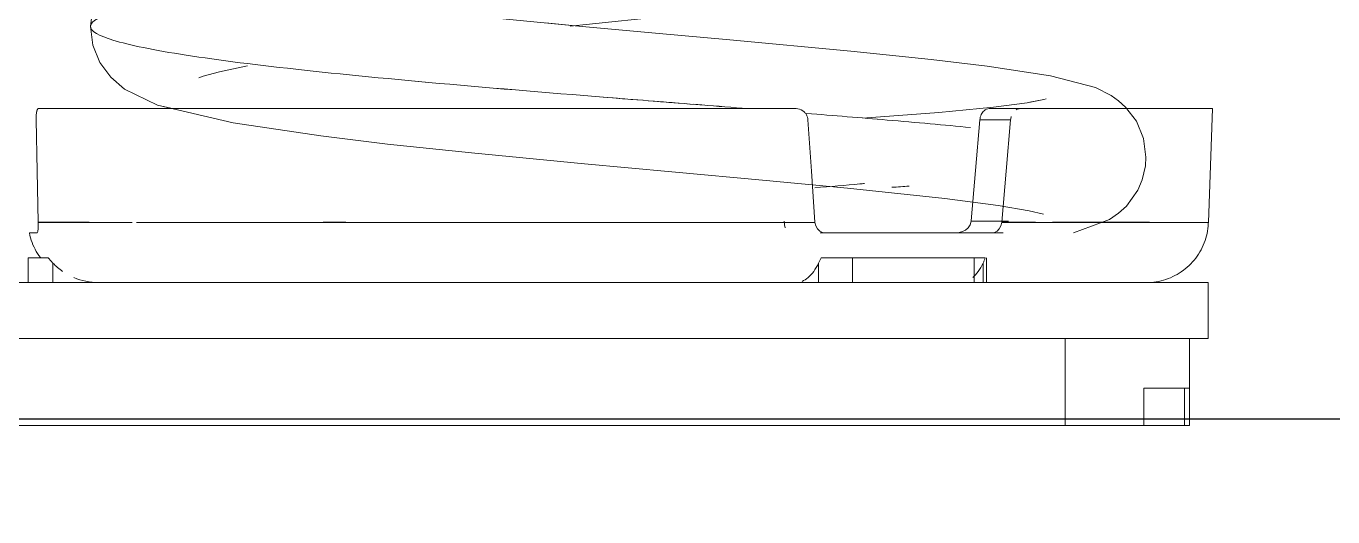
# Model space of a CAD drawing. Extents: x -181672 to 290600, y -29000 to 395522.
# Drawn here: x -90508.1 to -90402.8, y 34866.5 to 34906 of the extents above; entities that cross this region are included whole.
import ezdxf

# ---------------------------------------------------------------- set-up
doc = ezdxf.new("R2010")
doc.units = 0
doc.header["$LTSCALE"] = 10
doc.layers.add('XFM7P20PCW$0$G-IMPT', color=252, linetype='Continuous', lineweight=9)
doc.layers.add('XFM7P20PCW$0$M-EQPM', color=252, linetype='Continuous', lineweight=9)

# ---------------------------------------------------------------- blocks, each defined once
blk = doc.blocks.new('XFM7P20PCW$0$ui_PCW Pump Shockproof Base - PCW防震基座-Renew_dwg_QB100173 JCD-2_³___Æ¹Ô217x97mm-1175024-剖面 73')
at = {"layer": 'XFM7P20PCW$0$G-IMPT'}
for p, q in [((129276.87, 25406.5), (129079.87, 25406.5)), ((129079.87, 25406.5), (129276.87, 25406.5)), ((129276.87, 25402.5), (129276.87, 25406.5)), ((129276.87, 25406.5), (129276.87, 25402.5)), ((129276.87, 25406.5), (129286.87, 25406.5)), ((129286.87, 25406.5), (129276.87, 25406.5)), ((129286.87, 25406.5), (129286.87, 25399.5)), ((129286.87, 25399.5), (129286.87, 25406.5)), ((129286.87, 25406.5), (129286.87, 25399.5)), ((129283.19, 25402.5), (129286.48, 25402.5)), ((129286.48, 25402.5), (129283.19, 25402.5)), ((129283.19, 25402.5), (129286.87, 25402.5)), ((129283.19, 25402.5), (129286.87, 25402.5)), ((129283.19, 25402.5), (129286.87, 25402.5)), ((129283.19, 25402.5), (129286.87, 25402.5)), ((129283.19, 25402.5), (129286.87, 25402.5)), ((129283.19, 25402.5), (129286.87, 25402.5)), ((129283.19, 25402.5), (129286.87, 25402.5)), ((129283.19, 25402.5), (129286.87, 25402.5)), ((129283.19, 25402.5), (129286.87, 25402.5)), ((129283.19, 25402.5), (129286.87, 25402.5)), ((129283.19, 25402.5), (129286.87, 25402.5)), ((129283.19, 25402.5), (129286.87, 25402.5)), ((129283.19, 25402.5), (129286.48, 25402.5)), ((129283.19, 25402.5), (129286.48, 25402.5)), ((129286.87, 25402.5), (129286.87, 25399.5)), ((129286.87, 25399.5), (129286.87, 25402.5)), ((129286.87, 25402.5), (129286.87, 25399.5)), ((129286.87, 25399.5), (129286.87, 25402.5)), ((129286.87, 25402.5), (129286.87, 25399.5)), ((129286.87, 25399.5), (129286.87, 25402.5)), ((129286.87, 25402.5), (129286.87, 25399.5)), ((129286.87, 25399.5), (129286.87, 25402.5)), ((129286.87, 25402.5), (129286.87, 25399.5)), ((129286.87, 25399.5), (129286.87, 25402.5)), ((129286.87, 25402.5), (129286.87, 25399.5)), ((129286.87, 25399.5), (129286.87, 25402.5)), ((129069.87, 25399.5), (129286.87, 25399.5)), ((129069.87, 25399.5), (129286.87, 25399.5)), ((129069.87, 25399.5), (129286.87, 25399.5)), ((129069.87, 25399.5), (129286.87, 25399.5)), ((129069.87, 25399.5), (129286.87, 25399.5)), ((129069.87, 25399.5), (129286.87, 25399.5)), ((129069.87, 25399.5), (129286.87, 25399.5)), ((129069.87, 25399.5), (129286.87, 25399.5)), ((129069.87, 25399.5), (129286.87, 25399.5)), ((129069.87, 25399.5), (129286.87, 25399.5)), ((129069.87, 25399.5), (129286.87, 25399.5)), ((129069.87, 25399.5), (129286.87, 25399.5)), ((129070.25, 25399.5), (129286.48, 25399.5)), ((129070.25, 25399.5), (129286.48, 25399.5)), ((129073.55, 25399.5), (129283.19, 25399.5)), ((129073.55, 25399.5), (129283.19, 25399.5)), ((129079.87, 25399.5), (129276.87, 25399.5)), ((129079.87, 25399.5), (129276.87, 25399.5)), ((129283.19, 25399.5), (129276.87, 25399.5)), ((129276.87, 25399.5), (129283.19, 25399.5))]:
    blk.add_line(p, q, dxfattribs=at)
blk = doc.blocks.new('XFM7P20PCW$0$ui_PCW Pump Shockproof Base - PCW防震基座-Renew_dwg_¹s_ó¹Ï UD100116 CD-2_uÂ__³_y220x100x4_5t-1175025-剖面 73')
at = {"layer": 'XFM7P20PCW$0$G-IMPT'}
for p, q in [((129068.37, 25411), (129288.37, 25411)), ((129288.37, 25411), (129068.37, 25411)), ((129288.37, 25406.5), (129288.37, 25411)), ((129288.37, 25411), (129288.37, 25406.5)), ((129288.37, 25406.5), (129068.37, 25406.5)), ((129068.37, 25406.5), (129288.37, 25406.5))]:
    blk.add_line(p, q, dxfattribs=at)
blk = doc.blocks.new('XFM7P20PCW$0$ui_PCW Pump Shockproof Base - PCW防震基座-Renew_dwg_¹s_ó¹Ï UB405030 _uÂ__W_T_ö 86Dx18d-V58-剖面 73')
at = {"layer": 'XFM7P20PCW$0$G-IMPT'}
for p, q in [((131944.18, 25425), (131949.15, 25425)), ((131944.18, 25425), (131959.32, 25425)), ((131944.18, 25425), (131949.15, 25425)), ((131959.31, 25425), (131944.18, 25425)), ((131949.15, 25425), (131944.18, 25425)), ((131949.15, 25425), (131951.66, 25425)), ((131951.66, 25425), (131949.15, 25425)), ((131952.61, 25425), (131959.4, 25425)), ((131959.38, 25425), (131952.61, 25425)), ((132038.71, 25425), (132029.78, 25425)), ((132029.78, 25425), (132038.71, 25425)), ((132033, 25425), (132030.45, 25425)), ((132033, 25425), (132030.45, 25425)), ((132038.71, 25425), (132038.39, 25415.83)), ((131944.15, 25415.87), (131948.26, 25415.87)), ((131944.15, 25415.83), (131948.24, 25415.83)), ((131958.71, 25415.83), (131960.15, 25415.83)), ((131967.11, 25415.87), (131968.93, 25415.87)), ((131967.11, 25415.83), (131968.75, 25415.83)), ((132021.75, 25415.83), (132024.21, 25415.83)), ((132027.1, 25415.83), (132038.39, 25415.83)), ((131943.45, 25415), (131944.08, 25415)), ((131943.45, 25415), (131944.08, 25415)), ((132007.59, 25415), (132014.58, 25415)), ((132007.59, 25415), (132014.58, 25415)), ((132015.01, 25415), (132020.94, 25415)), ((132015.01, 25415), (132020.94, 25415)), ((132018.03, 25415), (132021.78, 25415)), ((132021.78, 25415), (132018.03, 25415)), ((132018.03, 25415), (132020.94, 25415)), ((132020.94, 25415), (132018.03, 25415)), ((131943.35, 25411), (131943.35, 25413)), ((131943.35, 25413), (131944.97, 25413)), ((131943.35, 25411), (131943.35, 25413)), ((131943.35, 25411), (131943.35, 25413)), ((131944.97, 25413), (131943.35, 25413)), ((131945.35, 25412.57), (131945.35, 25411)), ((131945.35, 25411), (131945.35, 25412.57)), ((132007, 25411), (132007, 25412.57)), ((132007, 25411), (132007, 25412.57)), ((132014.13, 25413), (132007.22, 25413)), ((132007.22, 25413), (132014.13, 25413)), ((132009.74, 25413), (132007.22, 25413)), ((132007.22, 25413), (132009.74, 25413)), ((132019.52, 25413), (132009.74, 25413)), ((132009.74, 25413), (132009.74, 25411)), ((132009.74, 25411), (132009.74, 25413)), ((132009.74, 25413), (132019.52, 25413)), ((132020.41, 25413), (132015.03, 25413)), ((132015.03, 25413), (132020.41, 25413)), ((132019.52, 25411), (132019.52, 25413)), ((132019.52, 25413), (132019.52, 25411)), ((132020.25, 25411), (132020.25, 25412.57)), ((132020.25, 25411), (132020.25, 25412.57)), ((132020.52, 25413), (132020.52, 25411)), ((132020.52, 25413), (132020.52, 25411)), ((131945.35, 25411), (131943.93, 25411)), ((131943.93, 25411), (131945.35, 25411)), ((131949.04, 25411), (131945.35, 25411)), ((131945.35, 25411), (131949.04, 25411)), ((131969.61, 25411), (131949.04, 25411)), ((131969.61, 25411), (131949.04, 25411)), ((131959.49, 25411), (131960.67, 25411)), ((131987.03, 25411), (131969.86, 25411)), ((131987.03, 25411), (131969.86, 25411)), ((131999.87, 25411), (131981.87, 25411)), ((131999.87, 25411), (131981.87, 25411)), ((132005.16, 25411), (131987.94, 25411)), ((132005.16, 25411), (131987.94, 25411)), ((132007, 25411), (132009.74, 25411)), ((132009.74, 25411), (132007, 25411)), ((132009.74, 25411), (132019.52, 25411)), ((132019.52, 25411), (132009.74, 25411)), ((132033.39, 25411), (132018.41, 25411)), ((132020.25, 25411), (132018.41, 25411)), ((132033.39, 25411), (132018.41, 25411)), ((132018.41, 25411), (132020.25, 25411))]:
    blk.add_line(p, q, dxfattribs=at)
at = {"layer": 'XFM7P20PCW$0$G-IMPT', "flags": 128}
for points in [[(131944.15, 25415.87), (131944.07, 25419.98), (131944, 25424.09)], [(131944, 25424.09), (131944.07, 25419.98), (131944.15, 25415.87)], [(131944.15, 25415.33), (131944.15, 25415.56), (131944.15, 25415.83)], [(131944.15, 25415.83), (131944.15, 25415.56), (131944.15, 25415.33)], [(132033.59, 25411), (132033.79, 25411.02), (132033.99, 25411.04), (132034.19, 25411.06), (132034.38, 25411.1), (132034.58, 25411.14), (132034.77, 25411.19), (132034.96, 25411.25), (132035.15, 25411.32), (132035.34, 25411.39), (132035.52, 25411.48), (132035.7, 25411.57), (132035.87, 25411.66), (132036.05, 25411.76), (132036.21, 25411.87), (132036.38, 25411.99), (132036.53, 25412.11), (132036.69, 25412.24), (132036.83, 25412.38), (132036.98, 25412.52), (132037.11, 25412.66), (132037.24, 25412.81), (132037.37, 25412.97), (132037.49, 25413.13), (132037.6, 25413.3), (132037.7, 25413.47), (132037.8, 25413.64), (132037.89, 25413.82), (132037.97, 25414), (132038.05, 25414.19), (132038.12, 25414.38), (132038.18, 25414.57), (132038.23, 25414.76), (132038.28, 25414.95), (132038.32, 25415.15), (132038.35, 25415.35), (132038.37, 25415.55), (132038.38, 25415.75), (132038.39, 25415.83)], [(131943.45, 25415), (131943.49, 25414.8), (131943.54, 25414.61), (131943.6, 25414.42), (131943.67, 25414.23), (131943.74, 25414.05), (131943.83, 25413.86), (131943.91, 25413.69), (131944.01, 25413.51), (131944.11, 25413.34), (131944.22, 25413.17)], [(131969.1, 25411), (131967.66, 25411), (131966.25, 25411), (131964.89, 25411), (131963.56, 25411), (131962.28, 25411), (131961.04, 25411)], [(131961.89, 25411), (131963.15, 25411), (131964.47, 25411), (131965.82, 25411), (131967.21, 25411), (131968.65, 25411), (131969.88, 25411)], [(131970.11, 25411), (131971.61, 25411), (131973.15, 25411), (131974.71, 25411), (131976.29, 25411), (131977.9, 25411)], [(131978.41, 25411), (131976.8, 25411), (131975.2, 25411), (131973.63, 25411), (131972.09, 25411), (131970.58, 25411)], [(131979.53, 25411), (131981.18, 25411), (131982.84, 25411), (131984.52, 25411), (131986.2, 25411), (131987.9, 25411)], [(131987.93, 25411), (131986.74, 25411), (131985.05, 25411), (131983.37, 25411), (131981.7, 25411), (131980.05, 25411)], [(131987.93, 25411), (131989.6, 25411), (131991.3, 25411), (131993, 25411), (131994.69, 25411), (131996.38, 25411), (131998.07, 25411), (131999.74, 25411), (132001.39, 25411), (132003.03, 25411), (132004.65, 25411)], [(132005.16, 25411), (132003.54, 25411), (132001.91, 25411), (132000.26, 25411), (131998.59, 25411), (131996.92, 25411), (131995.23, 25411), (131993.53, 25411), (131991.83, 25411), (131990.13, 25411), (131988.43, 25411)], [(132018.41, 25411), (132019.68, 25411), (132020.91, 25411), (132022.09, 25411)], [(132021.69, 25411), (132020.49, 25411), (132019.25, 25411)]]:
    blk.add_lwpolyline(points, dxfattribs=at)
at = {"layer": 'XFM7P20PCW$0$G-IMPT'}
for points, knots in [([(131944, 25424.38), (131944.01, 25424.47), (131944.02, 25424.62), (131944.05, 25424.8), (131944.1, 25424.95), (131944.14, 25425), (131944.18, 25425)], [0.2, 0.2, 0.2, 0.2, 0.4, 0.55, 0.7, 1, 1, 1, 1]), ([(131944.18, 25425), (131944.13, 25425), (131944.08, 25424.92), (131944.03, 25424.69), (131944.02, 25424.57), (131944.01, 25424.51)], [0, 0, 0, 0, 0.4, 0.55, 0.7, 0.7, 0.7, 0.7]), ([(132025.84, 25415.86), (132029.19, 25415.86), (132035.81, 25415.85), (132038.39, 25415.83), (132038.39, 25415.83)], [0.1384576, 0.1384576, 0.1384576, 0.1384576, 0.5, 1, 1, 1, 1])]:
    blk.add_open_spline(points, degree=3, knots=knots, dxfattribs=at)
for points in [[(132021.76, 25415.87), (132022.7, 25415.87), (132023.6, 25415.87), (132024.48, 25415.87)], [(131945.35, 25412.57), (131945.28, 25412.64), (131945.15, 25412.78), (131945.03, 25412.93), (131944.97, 25413)], [(131944.97, 25413), (131945.03, 25412.93), (131945.15, 25412.78), (131945.28, 25412.64), (131945.35, 25412.57)], [(131946.13, 25411.9), (131945.85, 25412.1), (131945.59, 25412.32), (131945.35, 25412.57)], [(131945.35, 25412.57), (131945.59, 25412.32), (131945.85, 25412.1), (131946.13, 25411.9)], [(132007.22, 25413), (132007.18, 25412.93), (132007.11, 25412.78), (132007.04, 25412.64), (132007, 25412.57)], [(132007, 25412.57), (132007.04, 25412.64), (132007.11, 25412.78), (132007.18, 25412.93), (132007.22, 25413)], [(132019.41, 25411.41), (132019.72, 25411.67), (132020.01, 25412.07), (132020.25, 25412.57)], [(132020.25, 25412.57), (132020.01, 25412.07), (132019.72, 25411.67), (132019.41, 25411.41)], [(131949.04, 25411), (131948.34, 25411), (131947.66, 25411.14), (131947.03, 25411.41)], [(131947.03, 25411.41), (131947.66, 25411.14), (131948.34, 25411), (131949.04, 25411)], [(132006.16, 25411.41), (132006, 25411.27), (132005.84, 25411.17), (132005.67, 25411.1)], [(132005.67, 25411.1), (132005.84, 25411.17), (132006, 25411.27), (132006.16, 25411.41)]]:
    blk.add_open_spline(points, degree=3, dxfattribs=at)
blk = doc.blocks.new('XFM7P20PCW$0$ui_PCW Pump Shockproof Base - PCW防震基座-Renew_dwg_²Õ_X_ó OB101054 JCD-2_uÂ__U_y _ö_ûÁá_N-V59-剖面 73')
for name, p in [('XFM7P20PCW$0$ui_PCW Pump Shockproof Base - PCW防震基座-Renew_dwg_¹s_ó¹Ï UB405030 _uÂ__W_T_ö 86Dx18d-V58-剖面 73', (0, 0)), ('XFM7P20PCW$0$ui_PCW Pump Shockproof Base - PCW防震基座-Renew_dwg_¹s_ó¹Ï UD100116 CD-2_uÂ__³_y220x100x4_5t-1175025-剖面 73', (2750, 0))]:
    blk.add_blockref(name, p)
blk = doc.blocks.new('XFM7P20PCW$0$ui_PCW Pump Shockproof Base - PCW防震基座-Renew_dwg_50_____j_uÂ_ 85Dx155H-V61-剖面 73')
at = {"layer": 'XFM7P20PCW$0$G-IMPT'}
blk.add_line((131965.86, 25434.05), (131962.74, 25434.51), dxfattribs=at)
at = {"layer": 'XFM7P20PCW$0$G-IMPT', "flags": 128}
for points in [[(131948.37, 25431.62), (131948.57, 25433.15), (131949.13, 25434.54), (131950.01, 25435.73), (131951.12, 25436.69), (131951.84, 25437.04)], [(131959.88, 25435.03), (131958.07, 25435.46), (131957.18, 25435.73), (131957.11, 25435.76)], [(132004.66, 25433.5), (132001.39, 25433.14), (131995.77, 25432.55), (131987.01, 25431.65)], [(131948.37, 25431.62), (131948.57, 25430.1), (131949.13, 25428.71), (131950.01, 25427.52), (131951.12, 25426.56), (131953.77, 25425.28), (131954.97, 25425)], [(132031.71, 25425.13), (132031.16, 25425.63), (132030.56, 25426.06), (132029.31, 25426.69), (132025.67, 25427.65), (132020.58, 25428.42), (132016.06, 25428.96), (132009.6, 25429.62), (131999.86, 25430.53), (131994.17, 25431.05), (131987.96, 25431.62), (131985.02, 25431.9)], [(132024.01, 25425.52), (132025.15, 25425.74), (132025.34, 25425.79)]]:
    blk.add_lwpolyline(points, dxfattribs=at)
at = {"layer": 'XFM7P20PCW$0$G-IMPT'}
for points, knots in [([(131982.28, 25436.53), (131979.76, 25436.21), (131974.22, 25435.5), (131966.91, 25434.37), (131963.26, 25433.57), (131961.93, 25433.16)], [0.83501142, 0.83501142, 0.83501142, 0.83501142, 0.84090909, 0.84848485, 0.85606061, 0.85606061, 0.85606061, 0.85606061]), ([(131996.6, 25425.37), (131994.38, 25425.55), (131987.08, 25426.13), (131975.19, 25427.11), (131963.03, 25428.32), (131954.08, 25429.53), (131948.81, 25430.74), (131947.8, 25431.95), (131950.04, 25432.76), (131951.83, 25433.16)], [0.10870434, 0.10870434, 0.10870434, 0.10870434, 0.1119403, 0.11940299, 0.12686567, 0.13432836, 0.14179104, 0.14925373, 0.15671642, 0.15671642, 0.15671642, 0.15671642]), ([(132001.31, 25425), (132000.08, 25425.1), (131998.63, 25425.21), (131997.17, 25425.33), (131996.95, 25425.35)], [0.106403467, 0.106403467, 0.106403467, 0.106403467, 0.108208955, 0.108530408, 0.108530408, 0.108530408, 0.108530408]), ([(132010.71, 25418.97), (132010.58, 25418.96), (132009.33, 25418.85), (132007.97, 25418.73), (132006.69, 25418.63)], [0.95032358, 0.95032358, 0.95032358, 0.95032358, 0.950757576, 0.954545455, 0.954545455, 0.954545455, 0.954545455]), ([(132021.86, 25415), (132021.63, 25415), (132021.08, 25415), (132020.11, 25415), (132019.16, 25415), (132018.29, 25415), (132017.32, 25415), (132015.43, 25415), (132012.32, 25415), (132009.23, 25415), (132007.6, 25415), (132007.13, 25415)], [-0.35294781, -0.35294781, -0.35294781, -0.35294781, -0.34722222, -0.34027778, -0.33333333, -0.32986111, -0.32638889, -0.31944444, -0.30555556, -0.29166667, -0.28566929, -0.28566929, -0.28566929, -0.28566929]), ([(132007.45, 25415), (132007.95, 25415), (132009.5, 25415), (132012, 25415), (132014.94, 25415), (132017.19, 25415), (132018.83, 25415), (132019.95, 25415), (132020.84, 25415), (132021.35, 25415), (132021.54, 25415)], [-0.67315284, -0.67315284, -0.67315284, -0.67315284, -0.66666667, -0.65277778, -0.63888889, -0.625, -0.61805556, -0.61111111, -0.60416667, -0.59998759, -0.59998759, -0.59998759, -0.59998759])]:
    blk.add_open_spline(points, degree=3, knots=knots, dxfattribs=at)
for points in [[(131954.93, 25433.76), (131956.16, 25433.96), (131957.55, 25434.17), (131959.08, 25434.37)], [(131961.28, 25434.66), (131962.08, 25434.76), (131962.9, 25434.86), (131963.76, 25434.95)], [(131951.83, 25433.16), (131952.12, 25433.23), (131952.44, 25433.3), (131952.77, 25433.36)], [(132012.53, 25424.08), (132010.42, 25424.26), (132008.24, 25424.44), (132006.02, 25424.62)], [(132012.91, 25418.67), (132013.38, 25418.7), (132013.84, 25418.73), (132014.29, 25418.76)]]:
    blk.add_open_spline(points, degree=3, dxfattribs=at)
blk = doc.blocks.new('XFM7P20PCW$0$ui_PCW Pump Shockproof Base - PCW防震基座-Renew_dwg_QB100173 JCD-2_³___Æ¹Ô217x97mm-V63-剖面 73')
at = {"layer": 'XFM7P20PCW$0$G-IMPT'}
for p, q in [((129276.87, 25406.5), (129079.87, 25406.5)), ((129079.87, 25406.5), (129276.87, 25406.5)), ((129276.87, 25402.5), (129276.87, 25406.5)), ((129276.87, 25406.5), (129276.87, 25399.5)), ((129276.87, 25406.5), (129286.87, 25406.5)), ((129286.87, 25406.5), (129276.87, 25406.5)), ((129286.87, 25406.5), (129286.87, 25399.5)), ((129286.87, 25399.5), (129286.87, 25406.5)), ((129286.87, 25406.5), (129286.87, 25399.5)), ((129283.19, 25402.5), (129286.48, 25402.5)), ((129286.48, 25402.5), (129283.19, 25402.5)), ((129283.19, 25402.5), (129286.87, 25402.5)), ((129283.19, 25402.5), (129286.87, 25402.5)), ((129283.19, 25402.5), (129286.87, 25402.5)), ((129283.19, 25402.5), (129286.87, 25402.5)), ((129283.19, 25402.5), (129286.87, 25402.5)), ((129283.19, 25402.5), (129286.87, 25402.5)), ((129283.19, 25402.5), (129286.87, 25402.5)), ((129283.19, 25402.5), (129286.87, 25402.5)), ((129283.19, 25402.5), (129286.87, 25402.5)), ((129283.19, 25402.5), (129286.87, 25402.5)), ((129283.19, 25402.5), (129286.87, 25402.5)), ((129283.19, 25402.5), (129286.87, 25402.5)), ((129283.19, 25402.5), (129286.48, 25402.5)), ((129283.19, 25402.5), (129286.48, 25402.5)), ((129283.19, 25399.5), (129283.19, 25402.5)), ((129286.48, 25402.5), (129286.48, 25399.5)), ((129286.87, 25402.5), (129286.87, 25399.5)), ((129286.87, 25399.5), (129286.87, 25402.5)), ((129286.87, 25402.5), (129286.87, 25399.5)), ((129286.87, 25399.5), (129286.87, 25402.5)), ((129286.87, 25402.5), (129286.87, 25399.5)), ((129286.87, 25399.5), (129286.87, 25402.5)), ((129286.87, 25402.5), (129286.87, 25399.5)), ((129286.87, 25399.5), (129286.87, 25402.5)), ((129286.87, 25402.5), (129286.87, 25399.5)), ((129286.87, 25399.5), (129286.87, 25402.5)), ((129286.87, 25402.5), (129286.87, 25399.5)), ((129286.87, 25399.5), (129286.87, 25402.5)), ((129069.87, 25399.5), (129286.87, 25399.5)), ((129069.87, 25399.5), (129286.87, 25399.5)), ((129069.87, 25399.5), (129286.87, 25399.5)), ((129069.87, 25399.5), (129286.87, 25399.5)), ((129069.87, 25399.5), (129286.87, 25399.5)), ((129069.87, 25399.5), (129286.87, 25399.5)), ((129069.87, 25399.5), (129286.87, 25399.5)), ((129069.87, 25399.5), (129286.87, 25399.5)), ((129069.87, 25399.5), (129286.87, 25399.5)), ((129069.87, 25399.5), (129286.87, 25399.5)), ((129069.87, 25399.5), (129286.87, 25399.5)), ((129069.87, 25399.5), (129286.87, 25399.5)), ((129070.25, 25399.5), (129286.48, 25399.5)), ((129070.25, 25399.5), (129286.48, 25399.5)), ((129073.55, 25399.5), (129283.19, 25399.5)), ((129073.55, 25399.5), (129283.19, 25399.5)), ((129079.87, 25399.5), (129276.87, 25399.5)), ((129079.87, 25399.5), (129276.87, 25399.5)), ((129283.19, 25399.5), (129276.87, 25399.5)), ((129276.87, 25399.5), (129283.19, 25399.5)), ((129286.48, 25399.5), (129286.87, 25399.5))]:
    blk.add_line(p, q, dxfattribs=at)
blk = doc.blocks.new('XFM7P20PCW$0$ui_PCW Pump Shockproof Base - PCW防震基座-Renew_dwg_¹s_ó¹Ï UB405030 _uÂ__W_T_ö 86Dx18d-V85-剖面 73')
at = {"layer": 'XFM7P20PCW$0$G-IMPT'}
for p, q in [((131944.18, 25425), (131949.15, 25425)), ((131944.18, 25425), (132005.19, 25425)), ((131944.18, 25425), (131949.15, 25425)), ((131959.31, 25425), (131944.18, 25425)), ((131949.15, 25425), (131944.18, 25425)), ((131949.15, 25425), (131951.66, 25425)), ((131951.66, 25425), (131949.15, 25425)), ((131952.61, 25425), (132002.71, 25425)), ((131959.38, 25425), (131952.61, 25425)), ((132002.71, 25425), (132005.19, 25425)), ((132020.75, 25425), (132023.23, 25425)), ((132033, 25425), (132020.75, 25425)), ((132023.23, 25425), (132020.75, 25425)), ((132023.23, 25425), (132038.71, 25425)), ((132038.71, 25425), (132029.78, 25425)), ((132033, 25425), (132030.45, 25425)), ((132038.71, 25425), (132038.39, 25415.83)), ((132019.99, 25424.09), (132022.46, 25424.09)), ((131944.15, 25415.87), (131948.26, 25415.87)), ((131944.15, 25415.83), (131951.73, 25415.83)), ((131952.07, 25415.83), (132006.7, 25415.83)), ((131967.11, 25415.87), (131968.93, 25415.87)), ((132022.3, 25415.94), (132019.3, 25415.94)), ((132021.76, 25415.91), (132019.3, 25415.94)), ((132021.75, 25415.83), (132038.39, 25415.83)), ((131943.45, 25415), (131944.08, 25415)), ((131943.45, 25415), (131944.08, 25415)), ((132007.59, 25415), (132020.94, 25415)), ((132007.59, 25415), (132014.58, 25415)), ((132015.01, 25415), (132020.94, 25415)), ((132018.03, 25415), (132021.78, 25415)), ((132021.78, 25415), (132018.03, 25415)), ((132018.03, 25415), (132020.94, 25415)), ((132020.94, 25415), (132018.03, 25415)), ((131943.35, 25411), (131943.35, 25413)), ((131943.35, 25413), (131944.97, 25413)), ((131943.35, 25411), (131943.35, 25413)), ((131943.35, 25411), (131943.35, 25413)), ((131944.97, 25413), (131943.35, 25413)), ((131945.35, 25412.57), (131945.35, 25411)), ((131945.35, 25411), (131945.35, 25412.57)), ((132007, 25411), (132007, 25412.57)), ((132007, 25411), (132007, 25412.57)), ((132014.13, 25413), (132007.22, 25413)), ((132007.22, 25413), (132014.13, 25413)), ((132009.74, 25413), (132007.22, 25413)), ((132007.22, 25413), (132009.74, 25413)), ((132019.52, 25413), (132009.74, 25413)), ((132009.74, 25413), (132009.74, 25411)), ((132009.74, 25411), (132009.74, 25413)), ((132009.74, 25413), (132019.52, 25413)), ((132020.41, 25413), (132015.03, 25413)), ((132015.03, 25413), (132020.41, 25413)), ((132019.52, 25411), (132019.52, 25413)), ((132019.52, 25413), (132019.52, 25411)), ((132019.52, 25413), (132020.41, 25413)), ((132020.25, 25411), (132020.25, 25412.57)), ((132020.25, 25411), (132020.25, 25412.57)), ((132020.52, 25413), (132020.52, 25411)), ((132020.52, 25413), (132020.52, 25411)), ((131945.35, 25411), (131943.93, 25411)), ((131943.93, 25411), (131945.35, 25411)), ((131949.04, 25411), (131945.35, 25411)), ((131945.35, 25411), (131949.04, 25411)), ((131969.61, 25411), (131949.04, 25411)), ((131969.61, 25411), (131949.04, 25411)), ((131959.49, 25411), (131960.67, 25411)), ((131987.03, 25411), (131969.86, 25411)), ((131987.03, 25411), (131969.86, 25411)), ((131999.87, 25411), (131981.87, 25411)), ((131999.87, 25411), (131981.87, 25411)), ((132005.16, 25411), (131987.94, 25411)), ((132005.16, 25411), (131987.94, 25411)), ((132007, 25411), (132009.74, 25411)), ((132009.74, 25411), (132007, 25411)), ((132009.74, 25411), (132019.52, 25411)), ((132019.52, 25411), (132009.74, 25411)), ((132033.39, 25411), (132018.41, 25411)), ((132020.25, 25411), (132018.41, 25411)), ((132033.39, 25411), (132018.41, 25411)), ((132018.41, 25411), (132020.25, 25411))]:
    blk.add_line(p, q, dxfattribs=at)
at = {"layer": 'XFM7P20PCW$0$G-IMPT', "flags": 128}
for points in [[(131944.15, 25415.87), (131944.07, 25419.98), (131944, 25424.09)], [(131944, 25424.09), (131944.07, 25419.98), (131944.15, 25415.87)], [(132006.14, 25424.09), (132006.42, 25419.98), (132006.69, 25415.87)], [(132019.99, 25424.09), (132019.65, 25420.03), (132019.3, 25415.97)], [(132021.76, 25415.87), (132022.11, 25419.98), (132022.46, 25424.09)], [(131944.12, 25415.04), (131944.14, 25415.15), (131944.15, 25415.33), (131944.15, 25415.56), (131944.15, 25415.83)], [(131944.15, 25415.83), (131944.15, 25415.56), (131944.15, 25415.33)], [(132004.31, 25415.42), (132004.25, 25415.66), (132004.22, 25415.94)], [(132006.7, 25415.83), (132006.77, 25415.56), (132006.91, 25415.33), (132007.1, 25415.15), (132007.33, 25415.04), (132007.59, 25415)], [(132019.3, 25415.94), (132019.22, 25415.66), (132019.06, 25415.42), (132018.84, 25415.23), (132018.58, 25415.1), (132018.31, 25415.02)], [(132020.94, 25415), (132021.16, 25415.04), (132021.37, 25415.15), (132021.55, 25415.33), (132021.68, 25415.56), (132021.75, 25415.83)], [(132033.59, 25411), (132033.79, 25411.02), (132033.99, 25411.04), (132034.19, 25411.06), (132034.38, 25411.1), (132034.58, 25411.14), (132034.77, 25411.19), (132034.96, 25411.25), (132035.15, 25411.32), (132035.34, 25411.39), (132035.52, 25411.48), (132035.7, 25411.57), (132035.87, 25411.66), (132036.05, 25411.76), (132036.21, 25411.87), (132036.38, 25411.99), (132036.53, 25412.11), (132036.69, 25412.24), (132036.83, 25412.38), (132036.98, 25412.52), (132037.11, 25412.66), (132037.24, 25412.81), (132037.37, 25412.97), (132037.49, 25413.13), (132037.6, 25413.3), (132037.7, 25413.47), (132037.8, 25413.64), (132037.89, 25413.82), (132037.97, 25414), (132038.05, 25414.19), (132038.12, 25414.38), (132038.18, 25414.57), (132038.23, 25414.76), (132038.28, 25414.95), (132038.32, 25415.15), (132038.35, 25415.35), (132038.37, 25415.55), (132038.38, 25415.75), (132038.39, 25415.83)], [(131943.45, 25415), (131943.49, 25414.8), (131943.54, 25414.61), (131943.6, 25414.42), (131943.67, 25414.23), (131943.74, 25414.05), (131943.83, 25413.86), (131943.91, 25413.69), (131944.01, 25413.51), (131944.11, 25413.34), (131944.22, 25413.17), (131944.34, 25413.01), (131944.35, 25413)], [(131950.42, 25411), (131949.93, 25411), (131949.5, 25411), (131949.14, 25411), (131949.04, 25411)], [(131969.1, 25411), (131967.66, 25411), (131966.25, 25411), (131964.89, 25411), (131963.56, 25411), (131962.28, 25411), (131961.04, 25411)], [(131961.89, 25411), (131963.15, 25411), (131964.47, 25411), (131965.82, 25411), (131967.21, 25411), (131968.65, 25411), (131969.88, 25411)], [(132005.16, 25411), (132003.54, 25411), (132001.91, 25411), (132000.26, 25411), (131998.59, 25411), (131996.92, 25411), (131995.23, 25411), (131993.53, 25411), (131991.83, 25411), (131990.13, 25411), (131988.43, 25411), (131986.74, 25411), (131985.05, 25411), (131983.37, 25411), (131981.7, 25411), (131980.05, 25411), (131978.41, 25411), (131976.8, 25411), (131975.2, 25411), (131973.63, 25411), (131972.09, 25411), (131970.58, 25411), (131969.88, 25411)], [(131970.11, 25411), (131971.61, 25411), (131973.15, 25411), (131974.71, 25411), (131976.29, 25411), (131977.9, 25411)], [(131979.53, 25411), (131981.18, 25411), (131982.84, 25411), (131984.52, 25411), (131986.2, 25411), (131987.9, 25411)], [(131987.93, 25411), (131989.6, 25411), (131991.3, 25411), (131993, 25411), (131994.69, 25411), (131996.38, 25411), (131998.07, 25411), (131999.74, 25411), (132001.39, 25411), (132003.03, 25411), (132004.65, 25411)], [(132018.41, 25411), (132019.68, 25411), (132020.91, 25411), (132022.09, 25411)], [(132021.69, 25411), (132020.49, 25411), (132019.25, 25411)], [(132033.36, 25411), (132033.25, 25411), (132033.08, 25411), (132032.85, 25411), (132032.54, 25411), (132032.17, 25411), (132031.73, 25411), (132031.23, 25411)]]:
    blk.add_lwpolyline(points, dxfattribs=at)
at = {"layer": 'XFM7P20PCW$0$G-IMPT'}
for points, knots in [([(131944, 25424.09), (131944, 25424.19), (131944, 25424.38), (131944.02, 25424.62), (131944.05, 25424.8), (131944.1, 25424.95), (131944.14, 25425), (131944.18, 25425)], [0, 0, 0, 0, 0.2, 0.4, 0.55, 0.7, 1, 1, 1, 1]), ([(131944.18, 25425), (131944.13, 25425), (131944.08, 25424.92), (131944.03, 25424.69), (131944.02, 25424.57), (131944.01, 25424.51)], [0, 0, 0, 0, 0.4, 0.55, 0.7, 0.7, 0.7, 0.7]), ([(132005.19, 25425), (132005.39, 25425), (132005.64, 25424.92), (132005.9, 25424.69), (132006.03, 25424.51), (132006.11, 25424.31), (132006.14, 25424.16), (132006.14, 25424.09)], [0, 0, 0, 0, 0.4, 0.55, 0.7, 0.85, 1, 1, 1, 1]), ([(132020.75, 25425), (132020.6, 25425), (132020.4, 25424.92), (132020.2, 25424.7), (132020.09, 25424.52), (132020.02, 25424.31), (132019.99, 25424.16), (132019.99, 25424.09)], [0, 0, 0, 0, 0.4, 0.55, 0.7, 0.85, 1, 1, 1, 1]), ([(132025.84, 25415.86), (132029.19, 25415.86), (132035.81, 25415.85), (132038.39, 25415.83), (132038.39, 25415.83)], [0.1384576, 0.1384576, 0.1384576, 0.1384576, 0.5, 1, 1, 1, 1]), ([(132007, 25412.57), (132006.76, 25412.07), (132006.33, 25411.48), (132005.84, 25411.17), (132005.67, 25411.1)], [-1, -1, -1, -1, -0.5, -0.25, -0.25, -0.25, -0.25])]:
    blk.add_open_spline(points, degree=3, knots=knots, dxfattribs=at)
for points in [[(132022.91, 25424.9), (132023.01, 25424.97), (132023.12, 25425), (132023.23, 25425)], [(132022.46, 25424.09), (132022.47, 25424.19), (132022.49, 25424.29), (132022.52, 25424.38)], [(132021.76, 25415.87), (132022.7, 25415.87), (132023.6, 25415.87), (132024.48, 25415.87)], [(131945.35, 25412.57), (131945.28, 25412.64), (131945.15, 25412.78), (131945.03, 25412.93), (131944.97, 25413)], [(131944.97, 25413), (131945.03, 25412.93), (131945.15, 25412.78), (131945.28, 25412.64), (131945.35, 25412.57)], [(131946.13, 25411.9), (131945.85, 25412.1), (131945.59, 25412.32), (131945.35, 25412.57)], [(131945.35, 25412.57), (131945.59, 25412.32), (131945.85, 25412.1), (131946.13, 25411.9)], [(132007.22, 25413), (132007.18, 25412.93), (132007.11, 25412.78), (132007.04, 25412.64), (132007, 25412.57)], [(132007, 25412.57), (132007.04, 25412.64), (132007.11, 25412.78), (132007.18, 25412.93), (132007.22, 25413)], [(132019.41, 25411.41), (132019.72, 25411.67), (132020.01, 25412.07), (132020.25, 25412.57)], [(132020.25, 25412.57), (132020.01, 25412.07), (132019.72, 25411.67), (132019.41, 25411.41)], [(132020.25, 25412.57), (132020.29, 25412.64), (132020.34, 25412.78), (132020.39, 25412.93), (132020.41, 25413)], [(131949.04, 25411), (131948.34, 25411), (131947.66, 25411.14), (131947.03, 25411.41)], [(131947.03, 25411.41), (131947.66, 25411.14), (131948.34, 25411), (131949.04, 25411)], [(132005.67, 25411.1), (132005.84, 25411.17), (132006, 25411.27), (132006.16, 25411.41)]]:
    blk.add_open_spline(points, degree=3, dxfattribs=at)
blk = doc.blocks.new('XFM7P20PCW$0$ui_PCW Pump Shockproof Base - PCW防震基座-Renew_dwg_²Õ_X_ó OB101054 JCD-2_uÂ__U_y _ö_ûÁá_N-V86-剖面 73')
for name, p in [('XFM7P20PCW$0$ui_PCW Pump Shockproof Base - PCW防震基座-Renew_dwg_¹s_ó¹Ï UB405030 _uÂ__W_T_ö 86Dx18d-V85-剖面 73', (0, 0)), ('XFM7P20PCW$0$ui_PCW Pump Shockproof Base - PCW防震基座-Renew_dwg_¹s_ó¹Ï UD100116 CD-2_uÂ__³_y220x100x4_5t-1175025-剖面 73', (2750, 0))]:
    blk.add_blockref(name, p)
blk = doc.blocks.new('XFM7P20PCW$0$ui_PCW Pump Shockproof Base - PCW防震基座-Renew_dwg_50_____j_uÂ_ 85Dx155H-V88-剖面 73')
at = {"layer": 'XFM7P20PCW$0$G-IMPT', "flags": 128}
for points in [[(131948.37, 25431.62), (131948.57, 25433.15), (131949.13, 25434.54), (131950.01, 25435.73), (131951.12, 25436.69), (131953.77, 25437.97), (131959.83, 25439.39), (131966.98, 25440.46), (131972.64, 25441.16), (131980.27, 25442), (131985.86, 25442.59), (131994.53, 25443.48), (131998.27, 25443.87)], [(132033.36, 25421.1), (132033.16, 25422.6), (132032.59, 25423.98), (132031.71, 25425.13), (132031.16, 25425.63), (132030.56, 25426.06), (132029.31, 25426.69), (132025.67, 25427.65), (132020.58, 25428.42), (132016.06, 25428.96), (132009.6, 25429.62), (131999.86, 25430.53), (131994.17, 25431.05), (131987.96, 25431.62), (131981.57, 25432.23), (131972.6, 25433.18), (131966.86, 25433.9), (131962.74, 25434.51), (131959.88, 25435.03), (131958.07, 25435.46), (131957.18, 25435.73), (131957.11, 25435.76)], [(131948.37, 25431.62), (131948.57, 25430.1), (131949.13, 25428.71), (131950.01, 25427.52), (131951.12, 25426.56), (131953.77, 25425.28), (131959.85, 25423.85), (131966.92, 25422.8), (131972.28, 25422.15), (131979.05, 25421.43), (131988.15, 25420.56), (131995.19, 25419.91), (132002.78, 25419.22), (132009.34, 25418.59), (132017.16, 25417.76), (132021.46, 25417.2), (132023.96, 25416.78), (132025.12, 25416.51)], [(131961.03, 25428.44), (131958.75, 25427.97), (131957.46, 25427.62), (131957.11, 25427.49)], [(132010.54, 25424.23), (132016.69, 25424.69), (132021.1, 25425.12), (132023.79, 25425.48), (132025.15, 25425.74), (132025.34, 25425.79)], [(132027.52, 25415), (132030.42, 25416.07), (132031.16, 25416.59), (132031.79, 25417.16), (132032.71, 25418.44), (132033.06, 25419.27), (132033.32, 25420.41), (132033.36, 25421.1)]]:
    blk.add_lwpolyline(points, dxfattribs=at)
at = {"layer": 'XFM7P20PCW$0$G-IMPT'}
for points, knots in [([(132001.31, 25425), (132000.08, 25425.1), (131996.3, 25425.4), (131987.4, 25426.1), (131975.19, 25427.11), (131963.03, 25428.32), (131954.08, 25429.53), (131948.81, 25430.74), (131947.8, 25431.95), (131950.04, 25432.76), (131951.83, 25433.16)], [0.10640347, 0.10640347, 0.10640347, 0.10640347, 0.10820896, 0.1119403, 0.11940299, 0.12686567, 0.13432836, 0.14179104, 0.14925373, 0.15671642, 0.15671642, 0.15671642, 0.15671642]), ([(132019.24, 25423.48), (132018.17, 25423.58), (132016.02, 25423.78), (132011.64, 25424.16), (132008.24, 25424.44), (132006.02, 25424.62)], [0.097014925, 0.097014925, 0.097014925, 0.097014925, 0.098880597, 0.100746269, 0.104076803, 0.104076803, 0.104076803, 0.104076803]), ([(132010.71, 25418.97), (132010.58, 25418.96), (132009.33, 25418.85), (132007.97, 25418.73), (132006.69, 25418.63)], [0.95032358, 0.95032358, 0.95032358, 0.95032358, 0.950757576, 0.954545455, 0.954545455, 0.954545455, 0.954545455]), ([(132021.86, 25415), (132021.63, 25415), (132021.08, 25415), (132020.11, 25415), (132019.16, 25415), (132018.29, 25415), (132017.32, 25415), (132015.43, 25415), (132012.32, 25415), (132009.23, 25415), (132007.6, 25415), (132007.13, 25415)], [-0.35294781, -0.35294781, -0.35294781, -0.35294781, -0.34722222, -0.34027778, -0.33333333, -0.32986111, -0.32638889, -0.31944444, -0.30555556, -0.29166667, -0.28566929, -0.28566929, -0.28566929, -0.28566929]), ([(132007.45, 25415), (132007.95, 25415), (132009.5, 25415), (132012, 25415), (132014.94, 25415), (132017.19, 25415), (132018.83, 25415), (132019.95, 25415), (132020.84, 25415), (132021.35, 25415), (132021.54, 25415)], [-0.67315284, -0.67315284, -0.67315284, -0.67315284, -0.66666667, -0.65277778, -0.63888889, -0.625, -0.61805556, -0.61111111, -0.60416667, -0.59998759, -0.59998759, -0.59998759, -0.59998759])]:
    blk.add_open_spline(points, degree=3, knots=knots, dxfattribs=at)
blk.add_open_spline([(132012.91, 25418.67), (132013.38, 25418.7), (132013.84, 25418.73), (132014.29, 25418.76)], degree=3, dxfattribs=at)
blk = doc.blocks.new('XFM7P20PCW$0$ui_PCW Pump Shockproof Base - _D_PCW Pump Shockproof Base_3000Lx1500Wx300H-1175038-剖面 73')
for name, p in [('XFM7P20PCW$0$ui_PCW Pump Shockproof Base - PCW防震基座-Renew_dwg_50_____j_uÂ_ 85Dx155H-V88-剖面 73', (0, 0)), ('XFM7P20PCW$0$ui_PCW Pump Shockproof Base - PCW防震基座-Renew_dwg_50_____j_uÂ_ 85Dx155H-V61-剖面 73', (0, 0)), ('XFM7P20PCW$0$ui_PCW Pump Shockproof Base - PCW防震基座-Renew_dwg_²Õ_X_ó OB101054 JCD-2_uÂ__U_y _ö_ûÁá_N-V59-剖面 73', (0, 0)), ('XFM7P20PCW$0$ui_PCW Pump Shockproof Base - PCW防震基座-Renew_dwg_²Õ_X_ó OB101054 JCD-2_uÂ__U_y _ö_ûÁá_N-V86-剖面 73', (0, 0)), ('XFM7P20PCW$0$ui_PCW Pump Shockproof Base - PCW防震基座-Renew_dwg_QB100173 JCD-2_³___Æ¹Ô217x97mm-1175024-剖面 73', (2750, 0)), ('XFM7P20PCW$0$ui_PCW Pump Shockproof Base - PCW防震基座-Renew_dwg_QB100173 JCD-2_³___Æ¹Ô217x97mm-V63-剖面 73', (2750, 0))]:
    blk.add_blockref(name, p)
blk = doc.blocks.new('XFM7P20PCW')
blk.add_lwpolyline([(-93253.89357, 34774.89332), (-90298.89357, 34774.89332), (-90298.89357, 34874.36688), (-93253.89357, 34874.36688)], close=True)
at = {"layer": 'XFM7P20PCW$0$M-EQPM'}
blk.add_blockref('XFM7P20PCW$0$ui_PCW Pump Shockproof Base - _D_PCW Pump Shockproof Base_3000Lx1500Wx300H-1175038-剖面 73', (-222451.2611, 9474.36688), dxfattribs=at)

msp = doc.modelspace()

# ---------------------------------------------------------------- block references
msp.add_blockref('XFM7P20PCW', (0, 0))

doc.saveas('drawing.dxf')
